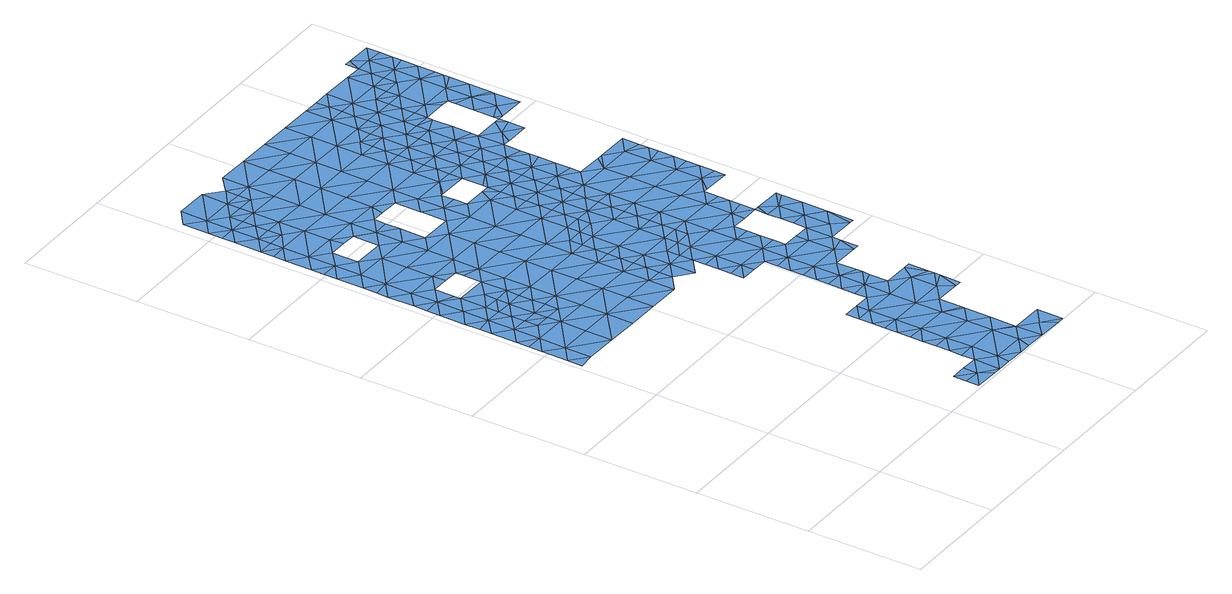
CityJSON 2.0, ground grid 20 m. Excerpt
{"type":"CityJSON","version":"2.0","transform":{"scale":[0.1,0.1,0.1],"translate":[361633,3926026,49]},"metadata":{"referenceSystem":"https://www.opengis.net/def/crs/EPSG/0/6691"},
"CityObjects":{
"waterbody1":{"type":"WaterBody","attributes":{"name":"9","class":"1140","function":"1","WaterBodyRiverFloodingRiskAttribute.description":"5","WaterBodyRiverFloodingRiskAttribute.rankOrg":"1","WaterBodyRiverFloodingRiskAttribute.adminType":"2","WaterBodyRiverFloodingRiskAttribute.scale":"L1"},"geometry":[{"type":"MultiSurface","lod":"1","boundaries":[[[0,1,2]],[[3,4,2]],[[1,3,2]],[[4,5,6]],[[3,5,4]],[[7,6,5]],[[1,8,3]],[[5,9,7]],[[10,7,9]],[[11,12,10]],[[9,11,10]],[[8,13,3]],[[3,14,5]],[[12,11,15]],[[5,16,9]],[[17,18,15]],[[11,17,15]],[[16,19,9]],[[20,11,9]],[[19,20,9]],[[5,14,16]],[[3,13,14]],[[18,21,22]],[[17,21,18]],[[20,23,11]],[[23,24,11]],[[11,24,17]],[[25,22,21]],[[21,26,25]],[[8,27,13]],[[28,16,14]],[[24,29,17]],[[30,25,26]],[[17,29,21]],[[13,27,14]],[[14,31,28]],[[32,33,34]],[[35,26,21]],[[33,30,26]],[[32,30,33]],[[36,35,21]],[[36,21,29]],[[8,37,27]],[[38,39,34]],[[40,31,14]],[[27,40,14]],[[38,34,33]],[[29,24,41]],[[24,42,41]],[[35,43,26]],[[26,43,33]],[[38,44,39]],[[45,39,44]],[[46,47,31]],[[42,48,41]],[[49,45,44]],[[37,50,27]],[[40,46,31]],[[51,38,33]],[[44,52,49]],[[47,46,53]],[[54,43,35]],[[29,41,55]],[[48,55,41]],[[56,49,52]],[[57,58,53]],[[38,59,44]],[[60,33,43]],[[57,48,58]],[[52,61,56]],[[62,61,63]],[[64,52,44]],[[53,46,57]],[[62,56,61]],[[59,64,44]],[[65,43,54]],[[40,66,46]],[[57,67,48]],[[27,50,68]],[[33,60,51]],[[48,67,55]],[[40,27,66]],[[59,38,51]],[[69,63,61]],[[70,71,55]],[[27,68,66]],[[64,72,52]],[[43,73,60]],[[73,43,65]],[[71,70,65]],[[52,74,61]],[[61,75,69]],[[55,67,70]],[[76,59,51]],[[72,74,52]],[[60,77,51]],[[46,66,78]],[[57,46,79]],[[73,77,60]],[[80,72,64]],[[68,50,81]],[[65,70,73]],[[46,78,79]],[[61,74,75]],[[67,82,70]],[[81,83,68]],[[67,57,82]],[[84,76,51]],[[77,84,51]],[[66,68,83]],[[57,79,82]],[[72,80,85]],[[86,87,88]],[[88,75,86]],[[78,66,89]],[[75,74,86]],[[89,66,83]],[[85,90,72]],[[72,90,74]],[[70,82,91]],[[73,70,92]],[[81,93,83]],[[94,95,85]],[[96,97,98]],[[94,76,95]],[[96,87,97]],[[79,78,99]],[[76,84,95]],[[87,86,97]],[[99,78,89]],[[70,91,92]],[[84,77,100]],[[95,90,85]],[[74,101,86]],[[102,89,83]],[[77,73,103]],[[90,101,74]],[[104,102,83]],[[105,95,84]],[[106,98,97]],[[100,105,84]],[[82,79,107]],[[83,93,104]],[[73,92,103]],[[79,99,107]],[[100,77,103]],[[108,99,89]],[[109,108,89]],[[105,110,95]],[[111,90,95]],[[109,89,102]],[[91,82,112]],[[110,111,95]],[[97,86,113]],[[106,97,114]],[[82,107,112]],[[108,115,99]],[[116,107,99]],[[86,101,113]],[[115,116,99]],[[92,91,117]],[[97,118,114]],[[111,119,90]],[[90,119,101]],[[91,112,117]],[[100,103,120]],[[97,113,118]],[[121,122,107]],[[107,122,112]],[[121,107,116]],[[103,92,123]],[[124,113,101]],[[92,117,123]],[[125,126,127]],[[119,111,128]],[[127,114,125]],[[122,129,112]],[[114,118,125]],[[130,117,112]],[[120,103,131]],[[132,118,113]],[[103,123,131]],[[125,133,126]],[[101,119,134]],[[135,119,128]],[[129,130,112]],[[130,123,117]],[[136,137,120]],[[124,101,134]],[[124,132,113]],[[138,129,122]],[[136,120,131]],[[137,136,139]],[[125,118,132]],[[136,140,139]],[[130,141,123]],[[123,142,131]],[[143,119,135]],[[144,136,131]],[[135,139,140]],[[141,142,123]],[[138,145,129]],[[134,119,143]],[[146,124,134]],[[142,144,131]],[[147,125,132]],[[148,130,129]],[[149,140,136]],[[143,135,140]],[[133,125,150]],[[145,138,151]],[[145,148,129]],[[152,136,144]],[[146,134,143]],[[149,136,152]],[[125,147,150]],[[153,141,130]],[[146,154,124]],[[124,155,132]],[[156,153,130]],[[130,148,156]],[[157,143,140]],[[142,158,144]],[[132,155,147]],[[157,140,149]],[[153,159,141]],[[160,142,141]],[[159,160,141]],[[161,157,149]],[[124,154,155]],[[162,158,142]],[[160,162,142]],[[143,163,146]],[[155,164,147]],[[165,163,143]],[[163,154,146]],[[150,147,164]],[[165,143,157]],[[161,166,157]],[[167,158,162]],[[168,150,164]],[[163,169,154]],[[166,170,157]],[[171,165,157]],[[170,171,157]],[[155,154,172]],[[171,173,165]],[[155,174,164]],[[173,175,165]],[[165,175,163]],[[172,154,169]],[[172,174,155]],[[174,168,164]],[[175,176,163]],[[176,177,163]],[[169,163,177]],[[174,178,168]],[[179,180,169]],[[169,177,179]],[[172,169,180]],[[172,180,181]],[[174,182,178]],[[174,172,182]],[[181,180,183]],[[182,172,181]],[[183,184,181]],[[178,182,185]],[[186,187,181]],[[186,181,184]],[[182,181,187]],[[187,188,182]],[[188,189,182]],[[185,182,189]],[[185,189,190]]]}]},
"waterbody2":{"type":"WaterBody","attributes":{"name":"9","class":"1140","function":"1","WaterBodyRiverFloodingRiskAttribute.description":"5","WaterBodyRiverFloodingRiskAttribute.rankOrg":"2","WaterBodyRiverFloodingRiskAttribute.adminType":"2","WaterBodyRiverFloodingRiskAttribute.scale":"L1"},"geometry":[{"type":"MultiSurface","lod":"1","boundaries":[[[191,20,19]],[[28,19,16]],[[28,31,191]],[[47,53,191]],[[19,28,191]],[[42,23,192]],[[53,192,191]],[[31,47,191]],[[58,192,53]],[[58,48,192]],[[192,48,42]],[[23,42,24]],[[23,20,192]],[[191,192,20]]]}]},
"waterbody3":{"type":"WaterBody","attributes":{"name":"9","class":"1140","function":"1","WaterBodyRiverFloodingRiskAttribute.description":"5","WaterBodyRiverFloodingRiskAttribute.rankOrg":"2","WaterBodyRiverFloodingRiskAttribute.adminType":"2","WaterBodyRiverFloodingRiskAttribute.scale":"L1"},"geometry":[{"type":"MultiSurface","lod":"1","boundaries":[[[193,194,63]],[[63,69,193]],[[194,195,196]],[[195,194,193]],[[197,196,195]],[[69,75,193]],[[195,198,197]],[[75,88,193]],[[87,195,193]],[[199,197,198]],[[88,87,193]],[[198,200,199]],[[96,98,195]],[[195,98,198]],[[195,87,96]],[[98,201,198]],[[202,200,198]],[[201,202,198]],[[98,106,201]],[[203,102,104]],[[106,114,201]],[[104,93,203]],[[93,204,203]],[[126,202,201]],[[127,126,201]],[[205,108,109]],[[201,114,127]],[[205,102,203]],[[109,102,205]],[[203,204,206]],[[205,207,108]],[[207,116,115]],[[208,205,203]],[[115,108,207]],[[209,208,203]],[[209,203,206]],[[210,116,207]],[[121,116,210]],[[121,138,122]],[[211,207,205]],[[138,121,210]],[[211,205,208]],[[212,210,207]],[[213,211,208]],[[151,138,210]],[[207,211,212]],[[213,214,211]],[[215,210,212]],[[151,210,215]],[[214,213,216]],[[214,217,211]],[[212,211,217]],[[218,148,145]],[[218,151,215]],[[145,151,218]],[[219,220,212]],[[219,212,217]],[[215,212,220]],[[221,153,156]],[[156,148,221]],[[222,223,215]],[[148,218,221]],[[222,215,220]],[[218,215,223]],[[221,224,153]],[[224,160,159]],[[159,153,224]],[[225,226,218]],[[225,218,223]],[[227,162,160]],[[221,218,226]],[[224,227,160]],[[228,224,221]],[[229,228,221]],[[167,162,227]],[[230,231,167]],[[221,226,229]],[[227,230,167]],[[231,230,166]],[[232,227,224]],[[233,232,224]],[[224,228,233]],[[230,234,166]],[[234,171,170]],[[170,166,234]],[[235,236,227]],[[227,236,230]],[[227,232,235]],[[234,237,171]],[[173,237,175]],[[238,234,230]],[[173,171,237]],[[239,238,230]],[[239,230,236]],[[237,240,175]],[[241,237,234]],[[176,175,240]],[[242,241,234]],[[177,176,240]],[[242,234,238]],[[241,243,237]],[[179,177,244]],[[243,245,237]],[[237,245,240]],[[177,240,244]],[[180,179,244]],[[183,180,244]],[[245,246,240]],[[246,247,240]],[[244,240,247]],[[184,183,244]],[[244,247,184]],[[248,184,247]],[[248,247,249]],[[248,250,184]],[[186,184,250]],[[187,186,250]],[[249,251,248]],[[250,252,187]],[[188,187,252]],[[189,188,252]],[[253,248,251]],[[250,248,254]],[[254,248,253]],[[190,189,255]],[[256,257,250]],[[250,257,252]],[[189,252,255]],[[250,254,256]],[[257,258,252]],[[252,259,255]],[[257,260,258]],[[252,258,259]],[[260,261,258]],[[262,263,258]],[[262,258,261]],[[259,258,263]],[[263,264,259]]]}]},
"waterbody4":{"type":"WaterBody","attributes":{"name":"9","class":"1140","function":"1","WaterBodyRiverFloodingRiskAttribute.description":"5","WaterBodyRiverFloodingRiskAttribute.rankOrg":"1","WaterBodyRiverFloodingRiskAttribute.adminType":"2","WaterBodyRiverFloodingRiskAttribute.scale":"L1"},"geometry":[{"type":"MultiSurface","lod":"1","boundaries":[[[222,220,265]],[[223,222,265]],[[225,223,266]],[[229,226,267]],[[268,266,269]],[[270,271,267]],[[272,270,273]],[[268,269,274]],[[275,276,274]],[[277,272,273]],[[278,274,279]],[[279,274,269]],[[269,280,279]],[[280,269,265]],[[269,266,265]],[[266,223,265]],[[280,265,281]],[[265,220,281]],[[243,241,282]],[[282,283,284]],[[282,284,285]],[[286,287,288]],[[289,288,287]],[[290,291,292]],[[287,291,290]],[[291,293,292]],[[290,289,287]],[[286,288,294]],[[295,294,288]],[[296,282,285]],[[282,296,245]],[[246,245,296]],[[247,246,296]],[[249,247,296]],[[297,298,299]],[[297,300,298]],[[301,302,300]],[[303,302,301]],[[303,304,302]],[[305,306,279]],[[279,306,307]],[[308,309,291]],[[308,291,310]],[[311,312,313]],[[314,312,311]],[[315,316,317]],[[318,319,320]],[[321,322,318]],[[323,324,319]],[[320,319,324]],[[325,320,324]],[[325,324,326]],[[323,326,324]],[[322,319,318]],[[327,328,329]],[[328,327,321]],[[217,214,330]],[[328,321,318]],[[328,318,331]],[[331,318,320]],[[332,331,320]],[[333,331,332]],[[333,334,335]],[[336,337,334]],[[338,337,336]],[[338,339,337]],[[338,340,339]],[[316,340,338]],[[315,340,316]],[[340,315,341]],[[295,288,342]],[[343,344,345]],[[292,293,303]],[[346,305,279]],[[309,293,291]],[[291,287,310]],[[347,310,287]],[[347,287,348]],[[349,348,350]],[[351,294,352]],[[352,353,354]],[[354,355,356]],[[356,355,357]],[[358,359,357]],[[358,360,361]],[[314,311,362]],[[314,339,340]],[[360,363,361]],[[364,363,360]],[[365,366,367]],[[298,365,344]],[[300,368,298]],[[302,368,300]],[[369,302,304]],[[370,281,330]],[[346,279,280]],[[307,278,279]],[[370,302,369]],[[302,370,330]],[[281,217,330]],[[302,330,368]],[[330,216,368]],[[214,216,330]],[[216,213,371]],[[213,209,371]],[[372,366,365]],[[206,372,365]],[[371,206,365]],[[298,371,365]],[[368,371,298]],[[373,236,374]],[[370,280,281]],[[280,370,346]],[[346,370,375]],[[375,370,369]],[[243,282,245]],[[376,296,285]],[[373,238,239]],[[235,374,236]],[[377,374,378]],[[379,272,277]],[[379,380,272]],[[381,374,377]],[[382,374,381]],[[239,236,373]],[[340,341,314]],[[373,374,382]],[[373,382,383]],[[384,385,386]],[[386,385,387]],[[384,386,283]],[[384,388,385]],[[389,388,384]],[[380,390,272]],[[272,390,270]],[[391,270,390]],[[391,271,270]],[[377,378,392]],[[392,378,271]],[[271,378,267]],[[228,267,378]],[[267,228,229]],[[314,341,312]],[[393,351,394]],[[352,394,351]],[[395,396,397]],[[396,398,397]],[[397,398,399]],[[397,399,329]],[[400,397,329]],[[401,397,400]],[[402,403,404]],[[405,404,403]],[[404,405,331]],[[404,331,335]],[[404,335,406]],[[406,335,337]],[[407,406,337]],[[408,406,407]],[[409,406,408]],[[410,411,363]],[[411,407,363]],[[407,411,412]],[[407,339,363]],[[363,339,361]],[[314,361,339]],[[362,361,314]],[[362,358,361]],[[209,206,371]],[[233,228,378]],[[378,232,233]],[[232,378,374]],[[235,232,374]],[[394,352,354]],[[410,364,413]],[[364,410,363]],[[226,225,266]],[[226,266,267]],[[268,267,266]],[[268,270,267]],[[268,273,270]],[[274,273,268]],[[276,273,274]],[[414,273,276]],[[414,277,273]],[[275,274,278]],[[213,208,209]],[[329,328,400]],[[400,328,405]],[[415,400,405]],[[401,395,397]],[[404,416,402]],[[405,403,415]],[[331,405,328]],[[333,335,331]],[[406,416,404]],[[337,335,334]],[[339,407,337]],[[412,408,407]],[[409,416,406]],[[219,217,281]],[[216,371,368]],[[298,344,299]],[[343,299,344]],[[342,345,295]],[[345,417,295]],[[344,417,345]],[[344,418,417]],[[344,367,418]],[[344,365,367]],[[419,418,367]],[[420,421,367]],[[366,420,367]],[[422,423,417]],[[423,353,417]],[[423,424,353]],[[424,425,353]],[[426,427,355]],[[427,358,355]],[[358,427,428]],[[428,360,358]],[[355,358,357]],[[425,426,355]],[[353,425,355]],[[355,354,353]],[[352,417,353]],[[367,421,419]],[[418,422,417]],[[295,417,352]],[[294,295,352]],[[350,286,294]],[[350,348,286]],[[287,286,348]],[[220,219,281]],[[362,359,358]],[[242,238,429]],[[429,238,373]],[[429,373,430]],[[429,430,283]],[[429,283,282]],[[296,376,249]],[[429,282,241]],[[283,430,384]],[[430,373,383]],[[429,241,242]],[[430,389,384]],[[376,251,249]]]}]},
"waterbody5":{"type":"WaterBody","attributes":{"name":"9","class":"1140","function":"1","WaterBodyRiverFloodingRiskAttribute.description":"5","WaterBodyRiverFloodingRiskAttribute.rankOrg":"1","WaterBodyRiverFloodingRiskAttribute.adminType":"2","WaterBodyRiverFloodingRiskAttribute.scale":"L1"},"geometry":[{"type":"MultiSurface","lod":"1","boundaries":[[[431,432,433]],[[256,434,257]],[[256,254,434]],[[435,432,431]],[[261,260,434]],[[254,436,434]],[[435,437,387]],[[436,438,434]],[[437,431,439]],[[435,431,437]],[[260,257,434]],[[264,263,440]],[[441,438,442]],[[441,443,438]],[[264,440,444]],[[445,446,440]],[[447,440,263]],[[445,440,447]],[[447,448,445]],[[444,440,449]],[[438,443,450]],[[448,447,450]],[[438,261,434]],[[263,262,447]],[[442,451,441]],[[438,450,447]],[[438,447,261]],[[264,444,452]],[[446,449,440]],[[262,261,447]],[[442,438,436]],[[453,454,442]],[[254,253,436]],[[253,251,436]],[[455,436,251]],[[455,453,436]],[[436,453,442]],[[453,456,454]],[[456,439,454]],[[439,431,454]],[[433,454,431]],[[457,442,454]],[[458,454,433]],[[457,454,458]],[[451,442,457]]]}]}
},
"vertices":[
[10,538,6],[38,541,6],[10,565,6],[39,587,6],[11,611,6],[40,634,6],[11,634,6],[12,657,6],[95,540,6],[41,680,6],[13,703,6],[41,726,6],[13,723,6],[96,587,6],[97,633,6],[13,750,6],[69,656,6],[42,772,6],[14,796,6],[69,679,6],[69,703,6],[43,819,6],[14,818,6],[70,726,6],[70,749,6],[15,842,6],[43,865,6],[153,586,6],[97,656,6],[71,795,6],[15,888,6],[125,655,6],[16,909,6],[44,911,6],[16,934,6],[71,841,6],[71,806,6],[152,539,6],[45,957,6],[17,981,6],[153,632,6],[99,771,6],[98,748,6],[100,864,6],[46,1003,6],[17,1004,6],[154,678,6],[126,679,6],[127,748,6],[18,1027,6],[209,539,6],[102,956,6],[46,1050,6],[126,702,6],[102,841,6],[127,794,6],[18,1073,6],[155,724,6],[126,725,6],[74,980,6],[101,910,6],[47,1096,6],[19,1095,6],[19,1119,6],[74,1026,6],[128,840,6],[210,631,6],[155,771,6],[209,585,6],[47,1119,6],[156,817,6],[128,826,6],[103,1049,6],[157,863,6],[104,1095,6],[76,1118,6],[130,979,6],[158,909,6],[211,677,6],[211,723,6],[106,1026,6],[265,538,6],[212,770,6],[266,584,6],[158,955,6],[131,1025,6],[104,1141,6],[76,1165,6],[76,1142,6],[267,630,6],[160,1048,6],[213,816,6],[214,862,6],[294,560,6],[131,1024,6],[159,1002,6],[77,1188,6],[105,1187,6],[77,1211,6],[267,676,6],[186,932,6],[160,1094,6],[295,607,6],[214,908,6],[294,583,6],[187,978,6],[105,1210,6],[268,723,6],[295,653,6],[295,630,6],[187,1003,6],[188,1024,6],[269,769,6],[161,1140,6],[134,1210,6],[296,676,6],[296,699,6],[270,815,6],[162,1186,6],[216,1047,6],[243,931,6],[296,722,6],[297,745,6],[270,861,6],[218,1139,6],[163,1233,6],[135,1256,6],[134,1233,6],[210,1024,6],[326,768,6],[326,814,6],[271,907,6],[219,1186,6],[163,1279,6],[217,1093,6],[244,1023,6],[272,954,6],[244,975,6],[325,745,6],[244,977,6],[272,1000,6],[327,860,6],[328,907,6],[273,1046,6],[300,930,6],[354,767,6],[274,1092,6],[219,1232,6],[354,791,6],[300,976,6],[220,1278,6],[354,744,6],[300,953,6],[355,837,6],[275,1139,6],[275,1185,6],[355,814,6],[329,999,6],[341,929,6],[355,860,6],[356,883,6],[304,976,6],[356,906,6],[331,1091,6],[276,1231,6],[330,1045,6],[357,975,6],[356,929,6],[277,1277,6],[331,1138,6],[357,999,6],[358,1022,6],[332,1184,6],[358,1045,6],[333,1230,6],[359,1068,6],[359,1091,6],[359,1114,6],[333,1276,6],[360,1137,6],[360,1160,6],[389,1183,6],[389,1229,6],[388,1160,6],[417,1159,6],[390,1275,6],[417,1183,6],[417,1206,6],[418,1229,6],[418,1252,6],[418,1275,6],
[97,679,6],[98,725,6],
[48,1142,6],[20,1166,6],[48,1188,6],[20,1187,6],[20,1212,6],[49,1234,6],[21,1258,6],[50,1281,6],[106,1234,6],[107,1280,6],[323,583,6],[322,537,6],[323,629,6],[351,560,6],[324,675,6],[351,606,6],[351,583,6],[325,722,6],[380,628,6],[381,675,6],[380,605,6],[408,628,6],[382,721,6],[408,605,6],[409,651,6],[382,767,6],[409,674,6],[410,697,6],[383,813,6],[410,720,6],[410,743,6],[384,859,6],[411,767,6],[411,790,6],[384,906,6],[412,836,6],[411,813,6],[385,952,6],[357,938,6],[412,882,6],[412,859,6],[386,998,6],[413,905,6],[413,928,6],[387,1044,6],[414,975,6],[413,951,6],[387,1091,6],[415,1021,6],[414,998,6],[415,1044,6],[388,1137,6],[415,1067,6],[416,1090,6],[416,1113,6],[445,1136,6],[444,1113,6],[445,1182,6],[473,1112,6],[446,1228,6],[473,1135,6],[473,1159,6],[447,1275,6],[474,1182,6],[474,1205,6],[503,1227,6],[504,1274,6],[502,1204,6],[531,1204,6],[531,1227,6],[532,1250,6],[532,1273,6],
[438,720,6],[439,766,6],[440,812,6],[496,765,6],[495,719,6],[496,811,6],[468,835,6],[553,811,6],[552,764,6],[552,718,6],[580,718,6],[580,741,6],[581,787,6],[580,695,6],[551,672,6],[494,673,6],[438,674,6],[443,1043,6],[471,1020,6],[471,1032,6],[472,1066,6],[547,441,6],[548,487,6],[519,464,6],[520,488,6],[520,511,6],[549,533,6],[520,534,6],[529,557,6],[519,418,6],[491,442,6],[444,1090,6],[464,535,6],[435,535,6],[463,512,6],[464,558,6],[492,557,6],[493,580,6],[521,557,6],[521,583,6],[531,649,6],[579,648,6],[579,667,6],[577,547,6],[578,556,6],[577,510,6],[505,280,6],[516,244,6],[517,280,6],[488,257,6],[516,223,6],[504,187,6],[515,187,6],[428,27,6],[456,3,6],[456,49,6],[399,4,6],[421,4,6],[499,2,6],[484,26,6],[513,48,6],[512,2,6],[366,5,6],[371,28,6],[342,5,6],[437,628,6],[428,73,6],[456,52,6],[457,96,6],[458,142,6],[429,119,6],[458,147,6],[430,165,6],[458,188,6],[430,212,6],[487,211,6],[516,233,6],[491,465,6],[463,488,6],[435,489,6],[463,465,6],[522,649,6],[576,465,6],[576,464,6],[575,417,6],[567,417,6],[518,403,6],[490,396,6],[433,396,6],[461,373,6],[433,350,6],[461,337,6],[461,327,6],[432,304,6],[460,314,6],[403,281,6],[431,258,6],[460,280,6],[374,259,6],[375,282,6],[379,536,6],[350,513,6],[378,490,6],[436,581,6],[522,603,6],[494,627,6],[379,582,6],[350,536,6],[442,951,6],[441,905,6],[522,624,6],[472,1102,6],[469,881,6],[440,859,6],[581,803,6],[582,833,6],[470,911,6],[470,927,6],[470,943,6],[499,996,6],[528,1003,6],[517,1019,6],[528,1019,6],[527,973,6],[484,973,6],[525,834,6],[515,834,6],[469,854,6],[518,372,6],[508,372,6],[286,52,6],[286,29,6],[314,28,6],[285,6,6],[328,5,6],[343,51,6],[314,52,6],[344,120,6],[344,97,6],[372,120,6],[372,74,6],[373,166,6],[374,212,6],[345,190,6],[345,167,6],[346,259,6],[346,236,6],[345,213,6],[346,282,6],[581,768,6],[343,74,6],[344,144,6],[434,443,6],[406,466,6],[378,467,6],[350,490,6],[349,467,6],[406,443,6],[405,420,6],[405,397,6],[405,374,6],[404,351,6],[404,328,6],[403,304,6],[443,997,6],[471,974,6],
[557,1042,6],[585,1018,6],[585,1064,6],[502,1181,6],[538,1019,6],[501,1135,6],[528,1030,6],[559,1180,6],[529,1065,6],[560,1273,6],[587,1157,6],[558,1134,6],[587,1171,6],[545,1296,6],[588,1249,6],[589,1271,6],[560,1227,6],[588,1233,6],[589,1295,6],[588,1203,6],[587,1146,6],[532,1296,6],[529,1111,6],[557,1088,6],[516,1112,6],[529,1098,6],[586,1111,6],[585,1070,6]
]}
